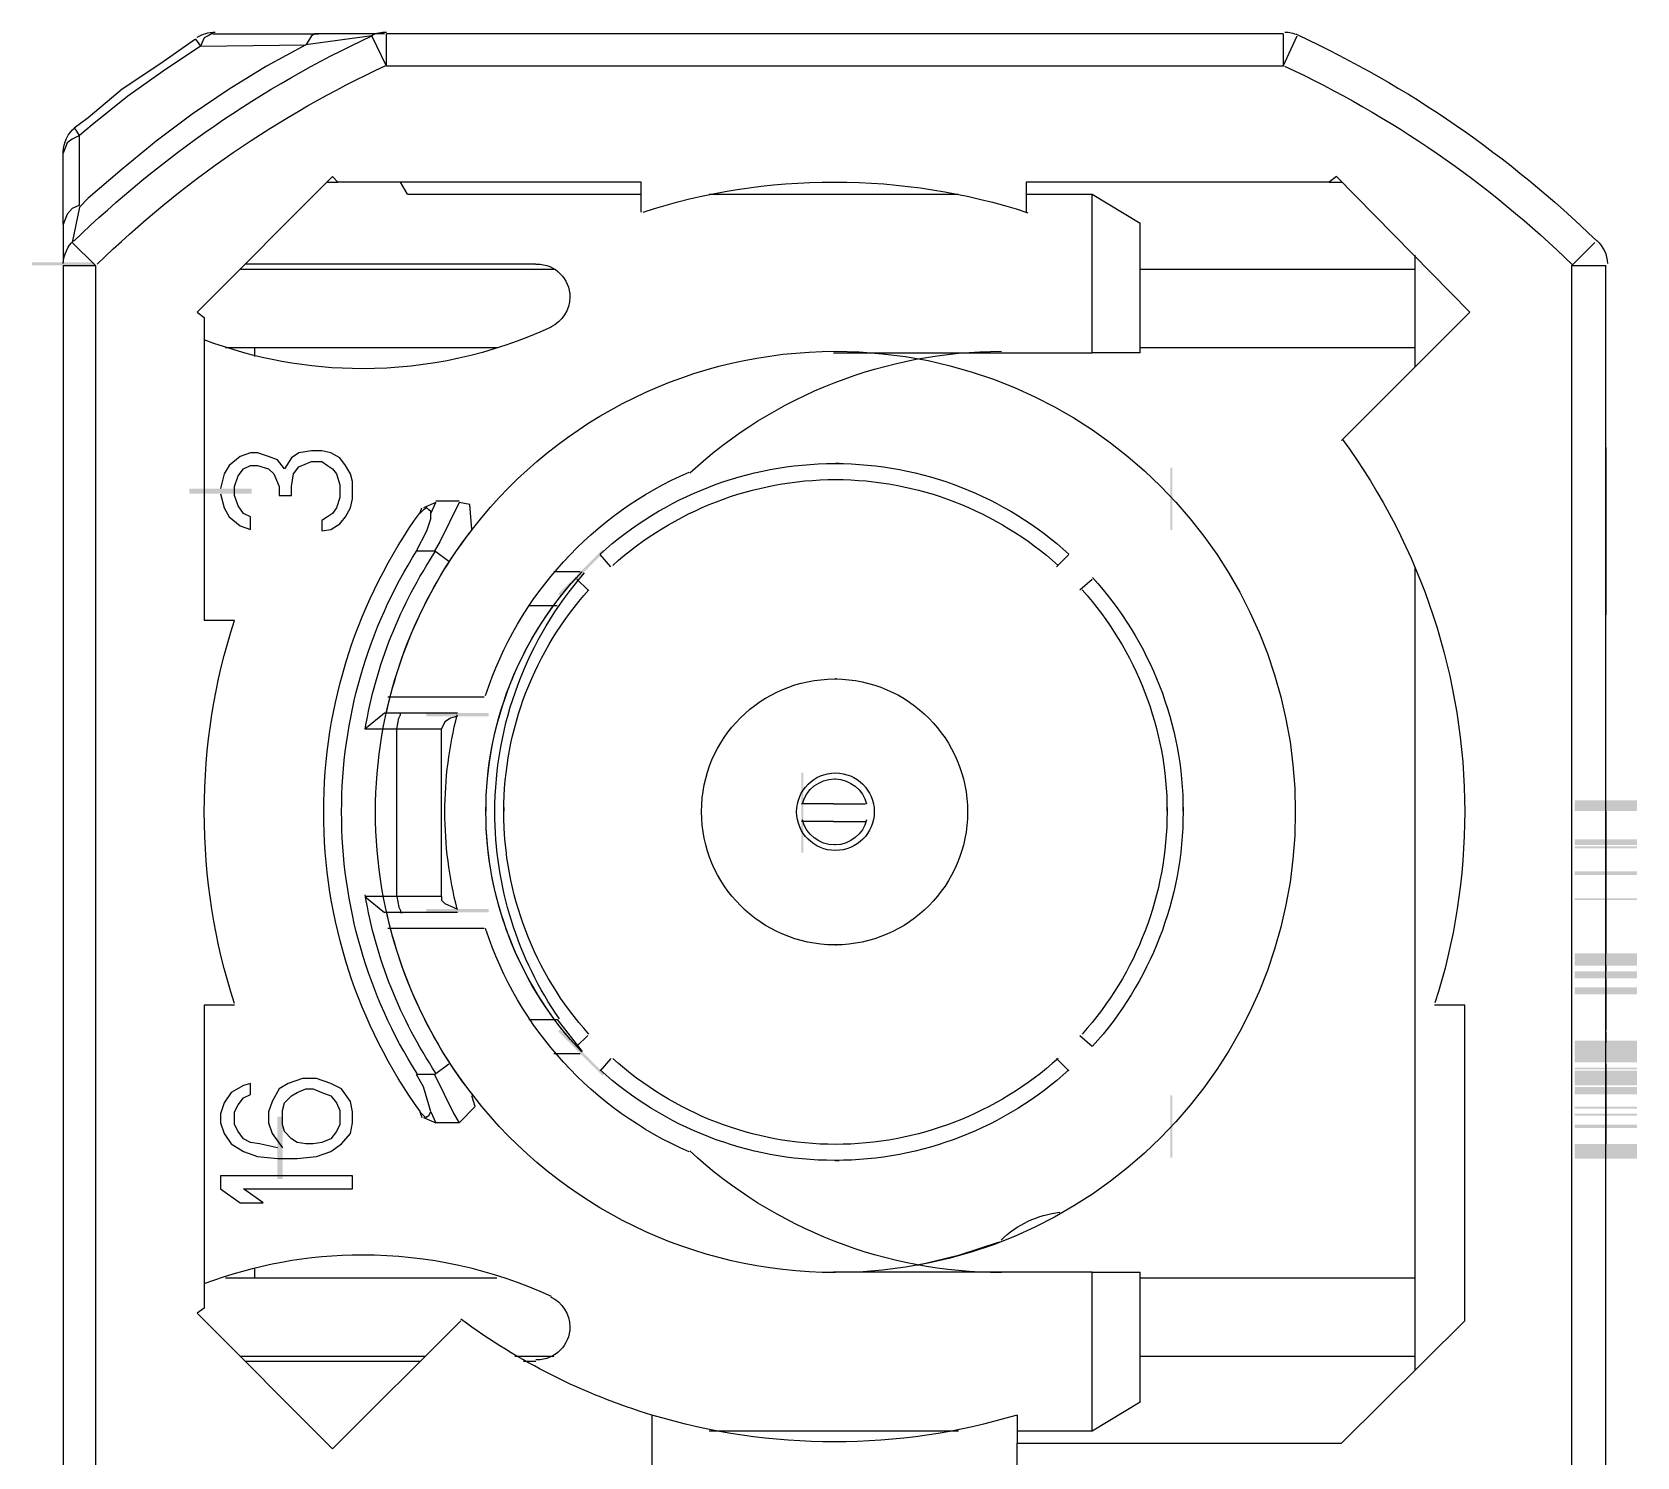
# Model space of a CAD drawing. Header units: inches. Extents: x 47316 to 59086, y 3141 to 11743.
# Drawn here: x 53566.75 to 53575.75, y 6147.05 to 6155.04 of the extents above; entities that cross this region are included whole.
import ezdxf

# ---------------------------------------------------------------- set-up
doc = ezdxf.new("R2010")
doc.units = ezdxf.units.IN
doc.header["$MEASUREMENT"] = 0
doc.layers.add('___SHELL', color=7, linetype='Continuous')

msp = doc.modelspace()

# ---------------------------------------------------------------- hatches: boundary and pattern name
at = {"layer": '___SHELL', "lineweight": -3}
h = msp.add_hatch(color=0, dxfattribs=at)
h.dxf.hatch_style = 2
h.paths.add_polyline_path([(53566.7473, 6153.7328), (53567.0973, 6153.7328), (53567.0973, 6153.7513), (53566.7473, 6153.7513)])
h = msp.add_hatch(color=0, dxfattribs=at)
h.dxf.hatch_style = 2
h.paths.add_polyline_path([(53573.1321, 6152.5981), (53573.1321, 6152.2481), (53573.1427, 6152.2481), (53573.1427, 6152.5981)])
h = msp.add_hatch(color=0, dxfattribs=at)
h.dxf.hatch_style = 2
h.paths.add_polyline_path([(53567.9784, 6152.4813), (53567.6284, 6152.4813), (53567.6284, 6152.4522), (53567.9784, 6152.4522)])
h = msp.add_hatch(color=0, dxfattribs=at)
h.dxf.hatch_style = 2
h.paths.add_polyline_path([(53569.9459, 6152.1367), (53569.6984, 6151.8892), (53569.7089, 6151.8786), (53569.9564, 6152.1261)])
h = msp.add_hatch(color=0, dxfattribs=at)
h.dxf.hatch_style = 2
h.paths.add_polyline_path([(53569.3092, 6151.2219), (53568.9592, 6151.2219), (53568.9592, 6151.2034), (53569.3092, 6151.2034)])
h = msp.add_hatch(color=0, dxfattribs=at)
h.dxf.hatch_style = 2
h.paths.add_polyline_path([(53571.0737, 6150.5362), (53571.0737, 6150.8862), (53571.0631, 6150.8862), (53571.0631, 6150.5362)])
h = msp.add_hatch(color=0, dxfattribs=at)
h.dxf.hatch_style = 2
h.paths.add_polyline_path([(53571.0737, 6150.4383), (53571.0737, 6150.7883), (53571.0631, 6150.7883), (53571.0631, 6150.4383)])
h = msp.add_hatch(color=0, dxfattribs=at)
h.dxf.hatch_style = 2
h.paths.add_polyline_path([(53575.7492, 6150.7324), (53575.3992, 6150.7324), (53575.3992, 6150.7218), (53575.7492, 6150.7218)])
h = msp.add_hatch(color=0, dxfattribs=at)
h.dxf.hatch_style = 2
h.paths.add_polyline_path([(53575.7492, 6150.7218), (53575.3992, 6150.7218), (53575.3992, 6150.7033), (53575.7492, 6150.7033)])
h = msp.add_hatch(color=0, dxfattribs=at)
h.dxf.hatch_style = 2
h.paths.add_polyline_path([(53575.7492, 6150.7033), (53575.3992, 6150.7033), (53575.3992, 6150.6822), (53575.7492, 6150.6822)])
h = msp.add_hatch(color=0, dxfattribs=at)
h.dxf.hatch_style = 2
h.paths.add_polyline_path([(53575.7492, 6150.6822), (53575.3992, 6150.6822), (53575.3992, 6150.6716), (53575.7492, 6150.6716)])
h = msp.add_hatch(color=0, dxfattribs=at)
h.dxf.hatch_style = 2
h.paths.add_polyline_path([(53575.7492, 6150.5128), (53575.3992, 6150.5128), (53575.3992, 6150.5023), (53575.7492, 6150.5023)])
h = msp.add_hatch(color=0, dxfattribs=at)
h.dxf.hatch_style = 2
h.paths.add_polyline_path([(53575.7492, 6150.5023), (53575.3992, 6150.5023), (53575.3992, 6150.4917), (53575.7492, 6150.4917)])
h = msp.add_hatch(color=0, dxfattribs=at)
h.dxf.hatch_style = 2
h.paths.add_polyline_path([(53575.7492, 6150.4917), (53575.3992, 6150.4917), (53575.3992, 6150.4811), (53575.7492, 6150.4811)])
h = msp.add_hatch(color=0, dxfattribs=at)
h.dxf.hatch_style = 2
h.paths.add_polyline_path([(53575.7492, 6150.4731), (53575.3992, 6150.4731), (53575.3992, 6150.4625), (53575.7492, 6150.4625)])
h = msp.add_hatch(color=0, dxfattribs=at)
h.dxf.hatch_style = 2
h.paths.add_polyline_path([(53575.7492, 6150.3329), (53575.3992, 6150.3329), (53575.3992, 6150.3118), (53575.7492, 6150.3118)])
h = msp.add_hatch(color=0, dxfattribs=at)
h.dxf.hatch_style = 2
h.paths.add_polyline_path([(53569.3092, 6150.1213), (53568.9592, 6150.1213), (53568.9592, 6150.1027), (53569.3092, 6150.1027)])
h = msp.add_hatch(color=0, dxfattribs=at)
h.dxf.hatch_style = 2
h.paths.add_polyline_path([(53575.7492, 6150.182), (53575.3992, 6150.182), (53575.3992, 6150.1715), (53575.7492, 6150.1715)])
h = msp.add_hatch(color=0, dxfattribs=at)
h.dxf.hatch_style = 2
h.paths.add_polyline_path([(53575.7492, 6149.8725), (53575.3992, 6149.8725), (53575.3992, 6149.8619), (53575.7492, 6149.8619)])
h = msp.add_hatch(color=0, dxfattribs=at)
h.dxf.hatch_style = 2
h.paths.add_polyline_path([(53575.7492, 6149.8619), (53575.3992, 6149.8619), (53575.3992, 6149.8513), (53575.7492, 6149.8513)])
h = msp.add_hatch(color=0, dxfattribs=at)
h.dxf.hatch_style = 2
h.paths.add_polyline_path([(53575.7492, 6149.8513), (53575.3992, 6149.8513), (53575.3992, 6149.8328), (53575.7492, 6149.8328)])
h = msp.add_hatch(color=0, dxfattribs=at)
h.dxf.hatch_style = 2
h.paths.add_polyline_path([(53575.7492, 6149.8328), (53575.3992, 6149.8328), (53575.3992, 6149.8038), (53575.7492, 6149.8038)])
h = msp.add_hatch(color=0, dxfattribs=at)
h.dxf.hatch_style = 2
h.paths.add_polyline_path([(53575.7492, 6149.772), (53575.3992, 6149.772), (53575.3992, 6149.7535), (53575.7492, 6149.7535)])
h = msp.add_hatch(color=0, dxfattribs=at)
h.dxf.hatch_style = 2
h.paths.add_polyline_path([(53575.7492, 6149.7535), (53575.3992, 6149.7535), (53575.3992, 6149.7429), (53575.7492, 6149.7429)])
h = msp.add_hatch(color=0, dxfattribs=at)
h.dxf.hatch_style = 2
h.paths.add_polyline_path([(53575.7492, 6149.7429), (53575.3992, 6149.7429), (53575.3992, 6149.7323), (53575.7492, 6149.7323)])
h = msp.add_hatch(color=0, dxfattribs=at)
h.dxf.hatch_style = 2
h.paths.add_polyline_path([(53575.7492, 6149.682), (53575.3992, 6149.682), (53575.3992, 6149.6529), (53575.7492, 6149.6529)])
h = msp.add_hatch(color=0, dxfattribs=at)
h.dxf.hatch_style = 2
h.paths.add_polyline_path([(53575.7492, 6149.6529), (53575.3992, 6149.6529), (53575.3992, 6149.6423), (53575.7492, 6149.6423)])
h = msp.add_hatch(color=0, dxfattribs=at)
h.dxf.hatch_style = 2
h.paths.add_polyline_path([(53569.9564, 6149.1984), (53569.7089, 6149.4459), (53569.6984, 6149.4353), (53569.9459, 6149.1878)])
h = msp.add_hatch(color=0, dxfattribs=at)
h.dxf.hatch_style = 2
h.paths.add_polyline_path([(53575.7492, 6149.383), (53575.3992, 6149.383), (53575.3992, 6149.3725), (53575.7492, 6149.3725)])
h = msp.add_hatch(color=0, dxfattribs=at)
h.dxf.hatch_style = 2
h.paths.add_polyline_path([(53575.7492, 6149.3725), (53575.3992, 6149.3725), (53575.3992, 6149.3619), (53575.7492, 6149.3619)])
h = msp.add_hatch(color=0, dxfattribs=at)
h.dxf.hatch_style = 2
h.paths.add_polyline_path([(53575.7492, 6149.3619), (53575.3992, 6149.3619), (53575.3992, 6149.3433), (53575.7492, 6149.3433)])
h = msp.add_hatch(color=0, dxfattribs=at)
h.dxf.hatch_style = 2
h.paths.add_polyline_path([(53575.7492, 6149.3433), (53575.3992, 6149.3433), (53575.3992, 6149.3222), (53575.7492, 6149.3222)])
h = msp.add_hatch(color=0, dxfattribs=at)
h.dxf.hatch_style = 2
h.paths.add_polyline_path([(53575.7492, 6149.3222), (53575.3992, 6149.3222), (53575.3992, 6149.3036), (53575.7492, 6149.3036)])
h = msp.add_hatch(color=0, dxfattribs=at)
h.dxf.hatch_style = 2
h.paths.add_polyline_path([(53575.7492, 6149.3036), (53575.3992, 6149.3036), (53575.3992, 6149.2825), (53575.7492, 6149.2825)])
h = msp.add_hatch(color=0, dxfattribs=at)
h.dxf.hatch_style = 2
h.paths.add_polyline_path([(53575.7492, 6149.2825), (53575.3992, 6149.2825), (53575.3992, 6149.2613), (53575.7492, 6149.2613)])
h = msp.add_hatch(color=0, dxfattribs=at)
h.dxf.hatch_style = 2
h.paths.add_polyline_path([(53575.7492, 6149.2323), (53575.3992, 6149.2323), (53575.3992, 6149.2217), (53575.7492, 6149.2217)])
h = msp.add_hatch(color=0, dxfattribs=at)
h.dxf.hatch_style = 2
h.paths.add_polyline_path([(53575.7492, 6149.2137), (53575.3992, 6149.2137), (53575.3992, 6149.1925), (53575.7492, 6149.1925)])
h = msp.add_hatch(color=0, dxfattribs=at)
h.dxf.hatch_style = 2
h.paths.add_polyline_path([(53575.7492, 6149.1925), (53575.3992, 6149.1925), (53575.3992, 6149.1714), (53575.7492, 6149.1714)])
h = msp.add_hatch(color=0, dxfattribs=at)
h.dxf.hatch_style = 2
h.paths.add_polyline_path([(53575.7492, 6149.1714), (53575.3992, 6149.1714), (53575.3992, 6149.1528), (53575.7492, 6149.1528)])
h = msp.add_hatch(color=0, dxfattribs=at)
h.dxf.hatch_style = 2
h.paths.add_polyline_path([(53575.7492, 6149.1528), (53575.3992, 6149.1528), (53575.3992, 6149.1317), (53575.7492, 6149.1317)])
h = msp.add_hatch(color=0, dxfattribs=at)
h.dxf.hatch_style = 2
h.paths.add_polyline_path([(53573.1321, 6149.0765), (53573.1321, 6148.7265), (53573.1427, 6148.7265), (53573.1427, 6149.0765)])
h = msp.add_hatch(color=0, dxfattribs=at)
h.dxf.hatch_style = 2
h.paths.add_polyline_path([(53575.7492, 6149.1237), (53575.3992, 6149.1237), (53575.3992, 6149.1131), (53575.7492, 6149.1131)])
h = msp.add_hatch(color=0, dxfattribs=at)
h.dxf.hatch_style = 2
h.paths.add_polyline_path([(53575.7492, 6149.1131), (53575.3992, 6149.1131), (53575.3992, 6149.092), (53575.7492, 6149.092)])
h = msp.add_hatch(color=0, dxfattribs=at)
h.dxf.hatch_style = 2
h.paths.add_polyline_path([(53575.7492, 6149.092), (53575.3992, 6149.092), (53575.3992, 6149.0814), (53575.7492, 6149.0814)])
h = msp.add_hatch(color=0, dxfattribs=at)
h.dxf.hatch_style = 2
h.paths.add_polyline_path([(53568.1527, 6148.6074), (53568.1527, 6148.9574), (53568.1235, 6148.9574), (53568.1235, 6148.6074)])
h = msp.add_hatch(color=0, dxfattribs=at)
h.dxf.hatch_style = 2
h.paths.add_polyline_path([(53575.7492, 6149.0126), (53575.3992, 6149.0126), (53575.3992, 6149.002), (53575.7492, 6149.002)])
h = msp.add_hatch(color=0, dxfattribs=at)
h.dxf.hatch_style = 2
h.paths.add_polyline_path([(53575.7492, 6148.9729), (53575.3992, 6148.9729), (53575.3992, 6148.9623), (53575.7492, 6148.9623)])
h = msp.add_hatch(color=0, dxfattribs=at)
h.dxf.hatch_style = 2
h.paths.add_polyline_path([(53575.7492, 6148.912), (53575.3992, 6148.912), (53575.3992, 6148.8936), (53575.7492, 6148.8936)])
h = msp.add_hatch(color=0, dxfattribs=at)
h.dxf.hatch_style = 2
h.paths.add_polyline_path([(53575.7492, 6148.8036), (53575.3992, 6148.8036), (53575.3992, 6148.793), (53575.7492, 6148.793)])
h = msp.add_hatch(color=0, dxfattribs=at)
h.dxf.hatch_style = 2
h.paths.add_polyline_path([(53575.7492, 6148.793), (53575.3992, 6148.793), (53575.3992, 6148.7824), (53575.7492, 6148.7824)])
h = msp.add_hatch(color=0, dxfattribs=at)
h.dxf.hatch_style = 2
h.paths.add_polyline_path([(53575.7492, 6148.7824), (53575.3992, 6148.7824), (53575.3992, 6148.7718), (53575.7492, 6148.7718)])
h = msp.add_hatch(color=0, dxfattribs=at)
h.dxf.hatch_style = 2
h.paths.add_polyline_path([(53575.7492, 6148.7718), (53575.3992, 6148.7718), (53575.3992, 6148.7533), (53575.7492, 6148.7533)])
h = msp.add_hatch(color=0, dxfattribs=at)
h.dxf.hatch_style = 2
h.paths.add_polyline_path([(53575.7492, 6148.7533), (53575.3992, 6148.7533), (53575.3992, 6148.7427), (53575.7492, 6148.7427)])
h = msp.add_hatch(color=0, dxfattribs=at)
h.dxf.hatch_style = 2
h.paths.add_polyline_path([(53575.7492, 6148.7427), (53575.3992, 6148.7427), (53575.3992, 6148.7321), (53575.7492, 6148.7321)])
h = msp.add_hatch(color=0, dxfattribs=at)
h.dxf.hatch_style = 2
h.paths.add_polyline_path([(53575.7492, 6148.7321), (53575.3992, 6148.7321), (53575.3992, 6148.7215), (53575.7492, 6148.7215)])

# ---------------------------------------------------------------- linework, layer by layer
at = {"layer": '___SHELL', "color": 0, "lineweight": -3}
for p, q in [((53567.6631, 6155.0028), (53567.4647, 6154.8626)), ((53567.6631, 6155.0028), (53567.6922, 6154.9631)), ((53567.7134, 6155.0108), (53567.6922, 6154.9631)), ((53567.7346, 6155.0213), (53567.7134, 6155.0108)), ((53567.7531, 6155.0319), (53567.7346, 6155.0213)), ((53567.7637, 6155.0319), (53567.7531, 6155.0319)), ((53567.7637, 6155.0319), (53568.3537, 6155.0319)), ((53568.6527, 6155.0213), (53568.2823, 6154.971)), ((53568.3034, 6155.0028), (53568.2823, 6154.971)), ((53568.314, 6155.0213), (53568.3034, 6155.0028)), ((53568.3326, 6155.0319), (53568.314, 6155.0213)), ((53568.3432, 6155.0319), (53568.3326, 6155.0319)), ((53568.3537, 6155.0319), (53568.3432, 6155.0319)), ((53568.7242, 6155.0319), (53568.3537, 6155.0319)), ((53568.7347, 6154.852), (53568.6527, 6155.0213)), ((53568.7347, 6154.852), (53568.7347, 6155.0319)), ((53573.7644, 6155.0319), (53568.7347, 6155.0319)), ((53573.7644, 6155.0319), (53573.7644, 6154.852)), ((53573.7644, 6154.852), (53573.8438, 6155.0213)), ((53567.6922, 6154.9631), (53567.4832, 6154.8229)), ((53567.6922, 6154.9631), (53568.2823, 6154.971)), ((53568.2823, 6154.971), (53568.0627, 6154.852)), ((53567.4647, 6154.8626), (53567.2531, 6154.7223)), ((53567.4832, 6154.8229), (53567.2848, 6154.6827)), ((53568.0627, 6154.852), (53567.8536, 6154.7223)), ((53573.7644, 6154.852), (53568.7347, 6154.852)), ((53567.2531, 6154.7223), (53567.0626, 6154.5609)), ((53567.8536, 6154.7223), (53567.6447, 6154.5821)), ((53567.2848, 6154.6827), (53567.0837, 6154.5212)), ((53567.0626, 6154.5609), (53566.9832, 6154.5028)), ((53567.6447, 6154.5821), (53567.4436, 6154.4313)), ((53566.9726, 6154.4419), (53566.9434, 6154.4207)), ((53567.0123, 6154.463), (53566.9726, 6154.4419)), ((53566.9937, 6154.4922), (53566.9832, 6154.5028)), ((53567.0123, 6154.463), (53566.9937, 6154.4922)), ((53567.0837, 6154.5212), (53567.0123, 6154.463)), ((53567.0123, 6154.0715), (53567.0123, 6154.463)), ((53566.9434, 6154.4207), (53566.9223, 6154.3625)), ((53566.9223, 6153.963), (53566.9223, 6154.3625)), ((53567.4436, 6154.4313), (53567.2531, 6154.2725)), ((53567.2531, 6154.2725), (53567.0626, 6154.1112)), ((53568.4331, 6154.2328), (53567.6737, 6153.4708)), ((53568.4039, 6154.2011), (53568.4622, 6154.2011)), ((53568.4622, 6154.2011), (53568.4331, 6154.2328)), ((53570.1635, 6154.2011), (53568.4622, 6154.2011)), ((53568.8538, 6154.1323), (53568.8141, 6154.2011)), ((53570.1635, 6154.0318), (53570.1635, 6154.2011)), ((53572.3225, 6154.2011), (53572.3225, 6154.0318)), ((53574.0237, 6154.2011), (53572.3225, 6154.2011)), ((53574.0634, 6154.2328), (53574.0237, 6154.2011)), ((53574.0237, 6154.2011), (53574.0925, 6154.2011)), ((53574.8122, 6153.4708), (53574.0634, 6154.2328)), ((53567.0626, 6154.1112), (53567.0123, 6154.0609)), ((53568.8538, 6154.1323), (53570.1635, 6154.1323)), ((53570.5445, 6154.1323), (53571.9441, 6154.1323)), ((53572.3225, 6154.1323), (53572.6929, 6154.1323)), ((53572.6929, 6153.2433), (53572.6929, 6154.1323)), ((53572.6929, 6154.1323), (53572.9627, 6153.9709)), ((53566.9434, 6154.0212), (53566.9223, 6153.963)), ((53566.9726, 6154.0529), (53566.9434, 6154.0212)), ((53567.0123, 6154.0715), (53566.9726, 6154.0529)), ((53567.0123, 6154.0609), (53566.9726, 6153.8624)), ((53566.9223, 6153.963), (53566.9223, 6153.7513)), ((53572.9627, 6153.2433), (53572.9627, 6153.9709)), ((53567.1022, 6153.7328), (53566.9726, 6153.8624)), ((53575.5133, 6153.8624), (53575.3837, 6153.7328)), ((53566.9223, 6153.7328), (53567.1022, 6153.7328)), ((53566.9223, 6153.7328), (53566.9223, 6146.5018)), ((53567.1022, 6153.7328), (53567.1022, 6146.5018)), ((53569.5734, 6153.7408), (53567.9436, 6153.7408)), ((53574.5027, 6153.791), (53574.5027, 6153.1613)), ((53575.3837, 6146.5018), (53575.3837, 6153.7328)), ((53575.3837, 6153.7328), (53575.5742, 6153.7328)), ((53575.5742, 6146.5018), (53575.5742, 6153.7328)), ((53567.9145, 6153.7116), (53569.6739, 6153.7116)), ((53572.9627, 6153.7116), (53574.5027, 6153.7116)), ((53567.6737, 6153.4708), (53567.7134, 6153.4417)), ((53574.0925, 6152.7512), (53574.8122, 6153.4708)), ((53567.7134, 6153.4417), (53567.7134, 6151.7431)), ((53567.8324, 6153.2724), (53569.3538, 6153.2724)), ((53567.9939, 6153.2724), (53567.9939, 6153.2222)), ((53572.9627, 6153.2724), (53574.5027, 6153.2724)), ((53571.243, 6153.2433), (53572.6929, 6153.2433)), ((53572.9627, 6153.2433), (53572.6929, 6153.2433)), ((53567.9145, 6152.6613), (53567.8536, 6152.611)), ((53567.9727, 6152.6824), (53567.9145, 6152.6613)), ((53568.0124, 6152.6824), (53567.9727, 6152.6824)), ((53568.0732, 6152.6613), (53568.0124, 6152.6824)), ((53568.1235, 6152.6427), (53568.0732, 6152.6613)), ((53568.1632, 6152.5924), (53568.1235, 6152.6427)), ((53568.2029, 6152.6533), (53568.1632, 6152.5924)), ((53568.2426, 6152.6824), (53568.2029, 6152.6533)), ((53568.314, 6152.693), (53568.2426, 6152.6824)), ((53568.3722, 6152.693), (53568.314, 6152.693)), ((53568.4225, 6152.6824), (53568.3722, 6152.693)), ((53568.4728, 6152.6533), (53568.4225, 6152.6824)), ((53568.5045, 6152.611), (53568.4728, 6152.6533)), ((53575.5742, 6152.7115), (53575.5742, 6152.5713)), ((53567.8246, 6152.5633), (53567.8034, 6152.4813)), ((53567.8536, 6152.611), (53567.8246, 6152.5633)), ((53567.8827, 6152.4919), (53567.9039, 6152.5527)), ((53567.9039, 6152.5527), (53567.933, 6152.5924)), ((53567.933, 6152.5924), (53567.9727, 6152.611)), ((53567.9727, 6152.611), (53568.0124, 6152.611)), ((53568.0124, 6152.611), (53568.0732, 6152.5924)), ((53568.0732, 6152.5924), (53568.1024, 6152.5633)), ((53568.1024, 6152.5633), (53568.1341, 6152.4919)), ((53568.2029, 6152.4919), (53568.2134, 6152.5633)), ((53568.2134, 6152.5633), (53568.2426, 6152.603)), ((53568.2426, 6152.603), (53568.314, 6152.6321)), ((53568.314, 6152.6321), (53568.3722, 6152.6321)), ((53568.3722, 6152.6321), (53568.4039, 6152.611)), ((53568.4039, 6152.611), (53568.4331, 6152.5924)), ((53568.4331, 6152.5924), (53568.4542, 6152.5633)), ((53568.4542, 6152.5633), (53568.4728, 6152.5025)), ((53568.5337, 6152.5633), (53568.5045, 6152.611)), ((53568.5442, 6152.521), (53568.5337, 6152.5633)), ((53575.5742, 6152.5713), (53575.5742, 6152.2617)), ((53567.8827, 6152.4416), (53567.8827, 6152.4919)), ((53568.1341, 6152.4919), (53568.1341, 6152.4416)), ((53568.2029, 6152.4416), (53568.2029, 6152.4919)), ((53568.4728, 6152.5025), (53568.4728, 6152.431)), ((53568.5442, 6152.4231), (53568.5442, 6152.521)), ((53567.8034, 6152.4522), (53567.8246, 6152.3728)), ((53567.8246, 6152.3728), (53567.8536, 6152.3226)), ((53567.9039, 6152.3834), (53567.8827, 6152.4416)), ((53567.933, 6152.341), (53567.9039, 6152.3834)), ((53568.1341, 6152.4416), (53568.2029, 6152.4416)), ((53568.4542, 6152.3728), (53568.4331, 6152.341)), ((53568.4728, 6152.431), (53568.4542, 6152.3728)), ((53568.5045, 6152.3226), (53568.5337, 6152.3728)), ((53568.5337, 6152.3728), (53568.5442, 6152.4231)), ((53568.9225, 6152.341), (53568.9331, 6152.3728)), ((53569.0125, 6152.4019), (53568.9437, 6152.3728)), ((53568.9622, 6152.3728), (53568.9437, 6152.3622)), ((53568.9728, 6152.3622), (53568.9622, 6152.3728)), ((53568.9834, 6152.341), (53569.0125, 6152.4019)), ((53569.0125, 6152.4125), (53569.1422, 6152.4125)), ((53569.1422, 6152.4019), (53569.0337, 6152.1823)), ((53569.203, 6152.3913), (53569.1422, 6152.4019)), ((53569.2136, 6152.2511), (53569.203, 6152.3913)), ((53567.8536, 6152.3226), (53567.9145, 6152.2723)), ((53567.9727, 6152.3226), (53567.933, 6152.341)), ((53567.9727, 6152.2511), (53567.9727, 6152.3226)), ((53568.4039, 6152.3226), (53568.3722, 6152.3014)), ((53568.3722, 6152.3014), (53568.3722, 6152.2432)), ((53568.4331, 6152.341), (53568.4039, 6152.3226)), ((53568.4225, 6152.2511), (53568.4728, 6152.2829)), ((53568.4728, 6152.2829), (53568.5045, 6152.3226)), ((53568.9437, 6152.3622), (53568.9225, 6152.341)), ((53568.9622, 6152.2432), (53568.9834, 6152.312)), ((53568.9834, 6152.3516), (53568.9728, 6152.3622)), ((53568.9834, 6152.341), (53568.9834, 6152.3516)), ((53568.9834, 6152.312), (53568.9834, 6152.341)), ((53567.9145, 6152.2723), (53567.9727, 6152.2511)), ((53568.3722, 6152.2432), (53568.4225, 6152.2511)), ((53568.9041, 6152.1321), (53568.9622, 6152.2432)), ((53575.5742, 6152.2617), (53575.5742, 6152.1427)), ((53568.9041, 6152.1321), (53569.0046, 6152.1321)), ((53569.0337, 6152.1823), (53569.0046, 6152.1321)), ((53569.084, 6152.0712), (53569.0046, 6152.1321)), ((53569.9942, 6152.0421), (53569.9333, 6152.1109)), ((53572.4944, 6152.0421), (53572.5632, 6152.1109)), ((53575.5742, 6152.1427), (53575.5742, 6152.013)), ((53569.8221, 6152.013), (53569.6739, 6152.013)), ((53574.5027, 6152.0421), (53574.5027, 6147.5336)), ((53575.5742, 6152.013), (53575.5742, 6151.841)), ((53569.8644, 6151.9125), (53569.8037, 6151.9733)), ((53572.6241, 6151.9125), (53572.6929, 6151.9733)), ((53575.5742, 6151.841), (53575.5742, 6151.7723)), ((53567.7134, 6151.7431), (53567.8827, 6151.7431)), ((53569.6925, 6151.8225), (53569.5337, 6151.8225)), ((53568.7426, 6151.3118), (53569.2824, 6151.3118)), ((53568.613, 6151.1319), (53568.7242, 6151.2219)), ((53568.7242, 6151.2219), (53568.8247, 6151.2219)), ((53568.8035, 6151.1928), (53568.8141, 6151.2113)), ((53568.8141, 6151.2113), (53568.8141, 6151.2219)), ((53568.8141, 6151.2219), (53568.8247, 6151.2219)), ((53568.8247, 6151.2219), (53569.1342, 6151.2219)), ((53569.1342, 6151.2034), (53569.0946, 6151.1928)), ((53568.613, 6151.1319), (53568.7929, 6151.1319)), ((53568.7929, 6151.1319), (53568.8035, 6151.1928)), ((53568.7929, 6150.1926), (53568.7929, 6151.1319)), ((53568.7929, 6151.1319), (53569.0443, 6151.1319)), ((53569.0628, 6151.1716), (53569.0443, 6151.1319)), ((53569.0443, 6150.1926), (53569.0443, 6151.1319)), ((53569.0946, 6151.1928), (53569.0628, 6151.1716)), ((53571.243, 6150.7112), (53571.0631, 6150.7112)), ((53571.243, 6150.7112), (53571.4229, 6150.7112)), ((53575.5742, 6150.6716), (53575.5742, 6149.8725)), ((53575.5742, 6150.6716), (53575.5742, 6150.6028)), ((53571.243, 6150.6133), (53571.0631, 6150.6133)), ((53571.243, 6150.6133), (53571.4229, 6150.6133)), ((53575.5742, 6150.6028), (53575.5742, 6150.5128)), ((53575.5742, 6150.3118), (53575.5742, 6150.182)), ((53568.613, 6150.1926), (53568.7242, 6150.1027)), ((53568.7929, 6150.1926), (53568.613, 6150.1926)), ((53568.7929, 6150.1926), (53568.8035, 6150.1318)), ((53569.0443, 6150.1926), (53568.7929, 6150.1926)), ((53568.8035, 6150.1318), (53568.8141, 6150.1133)), ((53569.0443, 6150.1926), (53569.0443, 6150.182)), ((53569.0443, 6150.182), (53569.0443, 6150.1715)), ((53569.0443, 6150.1715), (53569.0628, 6150.153)), ((53569.0628, 6150.153), (53569.1342, 6150.1213)), ((53575.5742, 6150.1715), (53575.5742, 6150.1318)), ((53575.5742, 6150.1318), (53575.5742, 6150.0313)), ((53568.8247, 6150.1027), (53568.7242, 6150.1027)), ((53568.8141, 6150.1133), (53568.8141, 6150.1027)), ((53568.8141, 6150.1027), (53568.8247, 6150.1027)), ((53569.1342, 6150.1027), (53568.8247, 6150.1027)), ((53575.5742, 6150.0313), (53575.5742, 6149.9731)), ((53569.2824, 6150.0127), (53568.7426, 6150.0127)), ((53575.5742, 6149.9731), (53575.5742, 6149.9228)), ((53575.5742, 6149.9228), (53575.5742, 6149.8725)), ((53575.5742, 6149.8038), (53575.5742, 6149.772)), ((53575.5742, 6149.7323), (53575.5742, 6149.4412)), ((53575.5742, 6149.7323), (53575.5742, 6149.682)), ((53567.7134, 6149.5815), (53567.7134, 6147.8828)), ((53567.8827, 6149.5815), (53567.7134, 6149.5815)), ((53574.7831, 6149.5815), (53574.6137, 6149.5815)), ((53574.7831, 6147.8114), (53574.7831, 6149.5815)), ((53575.5742, 6149.6423), (53575.5742, 6149.4412)), ((53569.5337, 6149.5021), (53569.6925, 6149.5021)), ((53569.6925, 6149.5021), (53569.8327, 6149.3222)), ((53569.8644, 6149.4122), (53569.8037, 6149.3513)), ((53572.6241, 6149.4122), (53572.6929, 6149.3513)), ((53575.5742, 6149.4333), (53575.5742, 6149.3725)), ((53569.6739, 6149.3116), (53569.8221, 6149.3116)), ((53569.0046, 6149.1925), (53569.084, 6149.2534)), ((53569.9942, 6149.2825), (53569.9333, 6149.2137)), ((53572.4944, 6149.2825), (53572.5632, 6149.2137)), ((53575.5742, 6149.2534), (53575.5742, 6148.8433)), ((53567.933, 6149.1317), (53567.8642, 6149.092)), ((53567.9727, 6149.1423), (53567.933, 6149.1317)), ((53567.9727, 6149.0814), (53567.9727, 6149.1423)), ((53568.1844, 6149.1423), (53568.1341, 6149.1131)), ((53568.2637, 6149.1714), (53568.1844, 6149.1423)), ((53568.3432, 6149.1714), (53568.2637, 6149.1714)), ((53568.4225, 6149.1423), (53568.3432, 6149.1714)), ((53568.4834, 6149.1131), (53568.4225, 6149.1423)), ((53568.9437, 6149.1237), (53568.9041, 6149.1925)), ((53569.0046, 6149.1925), (53568.9041, 6149.1925)), ((53569.0046, 6149.1925), (53569.113, 6148.9729)), ((53567.8642, 6149.092), (53567.8246, 6149.0338)), ((53567.9039, 6149.0232), (53567.933, 6149.0629)), ((53567.933, 6149.0629), (53567.9727, 6149.0814)), ((53568.0944, 6149.0418), (53568.0732, 6148.9835)), ((53568.1341, 6149.1131), (53568.0944, 6149.0418)), ((53568.1632, 6149.0338), (53568.2029, 6149.0735)), ((53568.2029, 6149.0735), (53568.2346, 6149.092)), ((53568.2346, 6149.092), (53568.2823, 6149.1131)), ((53568.2823, 6149.1131), (53568.3246, 6149.1131)), ((53568.3246, 6149.1131), (53568.3722, 6149.092)), ((53568.3722, 6149.092), (53568.4225, 6149.0735)), ((53568.4225, 6149.0735), (53568.4542, 6149.0338)), ((53568.5337, 6149.0418), (53568.4834, 6149.1131)), ((53568.5442, 6148.9835), (53568.5337, 6149.0418)), ((53568.9728, 6149.0232), (53568.9437, 6149.1237)), ((53569.2322, 6149.0126), (53569.2136, 6149.0735)), ((53567.8246, 6149.0338), (53567.8034, 6148.9729)), ((53567.8034, 6148.9729), (53567.8034, 6148.9226)), ((53567.8827, 6148.9835), (53567.9039, 6149.0232)), ((53567.8827, 6148.912), (53567.8827, 6148.9835)), ((53568.0732, 6148.9835), (53568.0732, 6148.9226)), ((53568.1527, 6148.9915), (53568.1632, 6149.0338)), ((53568.1527, 6148.912), (53568.1527, 6148.9915)), ((53568.4542, 6149.0338), (53568.4728, 6148.9915)), ((53568.4728, 6148.9915), (53568.4728, 6148.912)), ((53568.5442, 6148.9226), (53568.5442, 6148.9835)), ((53568.9225, 6148.9835), (53568.9331, 6148.9518)), ((53568.9225, 6148.9835), (53568.9437, 6148.9623)), ((53568.9437, 6148.9623), (53568.9543, 6148.9518)), ((53568.9437, 6148.9518), (53569.0125, 6148.9226)), ((53568.9543, 6148.9518), (53568.9728, 6148.9623)), ((53568.9834, 6148.9835), (53568.9728, 6149.0232)), ((53568.9728, 6148.9623), (53568.9834, 6148.9835)), ((53568.9834, 6148.9835), (53569.0125, 6148.9226)), ((53569.113, 6148.9729), (53569.1422, 6148.9226)), ((53569.1422, 6148.9226), (53569.2322, 6149.0126)), ((53575.5742, 6149.002), (53575.5742, 6148.912)), ((53575.5742, 6148.9623), (53575.5742, 6148.912)), ((53567.8034, 6148.9226), (53567.8246, 6148.8618)), ((53567.8246, 6148.8618), (53567.8642, 6148.8036)), ((53567.9039, 6148.8724), (53567.8827, 6148.912)), ((53567.933, 6148.8327), (53567.9039, 6148.8724)), ((53568.0732, 6148.9226), (53568.0944, 6148.8618)), ((53568.0944, 6148.8618), (53568.1527, 6148.7824)), ((53568.1632, 6148.8724), (53568.1527, 6148.912)), ((53568.2029, 6148.8327), (53568.1632, 6148.8724)), ((53568.4542, 6148.8724), (53568.4225, 6148.8327)), ((53568.4728, 6148.912), (53568.4542, 6148.8724)), ((53568.4834, 6148.8036), (53568.5337, 6148.8618)), ((53568.5337, 6148.8618), (53568.5442, 6148.9226)), ((53569.1422, 6148.9226), (53569.0125, 6148.9226)), ((53575.5742, 6148.8936), (53575.5742, 6148.8036)), ((53567.8642, 6148.8036), (53567.933, 6148.7613)), ((53567.9727, 6148.8115), (53567.933, 6148.8327)), ((53568.0229, 6148.8036), (53567.9727, 6148.8115)), ((53568.1235, 6148.7824), (53568.0229, 6148.8036)), ((53568.2346, 6148.8115), (53568.2029, 6148.8327)), ((53568.2823, 6148.8036), (53568.2346, 6148.8115)), ((53568.3246, 6148.8036), (53568.2823, 6148.8036)), ((53568.3722, 6148.8115), (53568.3246, 6148.8036)), ((53568.4225, 6148.8327), (53568.3722, 6148.8115)), ((53568.4225, 6148.7613), (53568.4834, 6148.8036)), ((53575.5742, 6148.793), (53575.5742, 6148.8433)), ((53567.933, 6148.7613), (53568.0124, 6148.7321)), ((53568.0124, 6148.7321), (53568.1235, 6148.7215)), ((53568.1235, 6148.7215), (53568.2346, 6148.7215)), ((53568.2346, 6148.7215), (53568.3432, 6148.7321)), ((53568.3432, 6148.7321), (53568.4225, 6148.7613)), ((53567.8034, 6148.6237), (53567.8034, 6148.5522)), ((53568.5442, 6148.6237), (53567.8034, 6148.6237)), ((53568.5442, 6148.5522), (53568.5442, 6148.6237)), ((53567.8034, 6148.5522), (53567.9145, 6148.4729)), ((53567.933, 6148.5522), (53568.5442, 6148.5522)), ((53568.0441, 6148.4729), (53567.933, 6148.5522)), ((53567.9145, 6148.4729), (53568.0441, 6148.4729)), ((53571.9521, 6148.1818), (53572.1743, 6148.2533)), ((53571.7139, 6148.1236), (53571.9521, 6148.1818)), ((53567.8324, 6148.0522), (53569.3538, 6148.0522)), ((53567.9939, 6148.1025), (53567.9939, 6148.0522)), ((53572.6929, 6148.0839), (53571.243, 6148.0839)), ((53572.6929, 6147.1923), (53572.6929, 6148.0839)), ((53572.6929, 6148.0839), (53572.9627, 6148.0839)), ((53572.9627, 6147.3537), (53572.9627, 6148.0839)), ((53572.9627, 6148.0522), (53574.5027, 6148.0522)), ((53567.7134, 6147.8828), (53567.6737, 6147.8537)), ((53567.6737, 6147.8537), (53568.4331, 6147.0917)), ((53568.4331, 6147.0917), (53569.1527, 6147.8114)), ((53574.7831, 6147.8114), (53574.0925, 6147.1235)), ((53567.9145, 6147.613), (53568.9543, 6147.613)), ((53569.4544, 6147.613), (53569.6739, 6147.613)), ((53572.9627, 6147.613), (53574.5027, 6147.613)), ((53567.9436, 6147.5839), (53568.9225, 6147.5839)), ((53569.5046, 6147.5839), (53569.5734, 6147.5839)), ((53572.9627, 6147.3537), (53572.6929, 6147.1923)), ((53570.2243, 6147.2822), (53570.2243, 6146.753)), ((53572.2722, 6147.2822), (53572.2722, 6147.1235)), ((53571.9441, 6147.1923), (53570.5445, 6147.1923)), ((53572.6929, 6147.1923), (53572.2722, 6147.1923)), ((53572.2722, 6147.1235), (53574.0925, 6147.1235)), ((53572.2722, 6146.753), (53572.2722, 6147.1235))]:
    msp.add_line(p, q, dxfattribs=at)
msp.add_circle((53571.2535, 6150.6676), 0.2176, dxfattribs=at)
for points in [[(53566.9832, 6153.8704), (53567.47, 6154.344), (53568.0335, 6154.7329), (53568.6527, 6155.0213)], [(53567.6737, 6155.0134), (53567.7028, 6155.0319), (53567.7372, 6155.0425), (53567.7743, 6155.0425)], [(53567.7743, 6155.0425), (53567.7743, 6155.0425), (53567.7743, 6155.0425), (53567.7743, 6155.0425)], [(53568.6527, 6155.024), (53568.6791, 6155.0372), (53568.7056, 6155.0425), (53568.7347, 6155.0425)], [(53568.7347, 6155.0425), (53568.7347, 6155.0425), (53568.7347, 6155.0425), (53568.7347, 6155.0425)], [(53573.775, 6155.0425), (53573.7988, 6155.0425), (53573.8226, 6155.0372), (53573.8465, 6155.0266)], [(53573.8465, 6155.0266), (53574.4682, 6154.7382), (53575.0344, 6154.3466), (53575.5239, 6153.8704)], [(53567.1128, 6153.7408), (53567.5864, 6154.2011), (53568.1315, 6154.5768), (53568.732, 6154.8546)], [(53573.7724, 6154.852), (53574.3703, 6154.5715), (53574.918, 6154.1958), (53575.3889, 6153.7354)], [(53566.9223, 6153.7434), (53566.925, 6153.7937), (53566.9462, 6153.8413), (53566.9805, 6153.873)], [(53575.5239, 6153.873), (53575.561, 6153.8386), (53575.5822, 6153.7937), (53575.5848, 6153.7434)], [(53569.2242, 6152.2617), (53569.711, 6152.8861), (53570.4598, 6153.2512), (53571.2536, 6153.2512)], [(53570.4359, 6152.5686), (53570.9122, 6153.0078), (53571.5366, 6153.2512), (53572.1849, 6153.2512)], [(53571.2536, 6153.2512), (53571.2536, 6153.2512), (53571.2536, 6153.2512), (53571.2536, 6153.2512)], [(53572.1849, 6153.2512), (53572.1849, 6153.2512), (53572.1849, 6153.2512), (53572.1849, 6153.2512)], [(53569.2903, 6151.3198), (53569.4756, 6151.8833), (53569.8909, 6152.3384), (53570.4333, 6152.5739)], [(53571.2536, 6152.6215), (53571.7377, 6152.6215), (53572.2061, 6152.439), (53572.5632, 6152.1135)], [(53570.0047, 6152.05), (53570.3487, 6152.3596), (53570.7932, 6152.5315), (53571.2536, 6152.5315)], [(53571.2536, 6152.5315), (53571.7139, 6152.5315), (53572.1584, 6152.3596), (53572.5024, 6152.05)], [(53571.2536, 6152.5315), (53571.2536, 6152.5315), (53571.2536, 6152.5315), (53571.2536, 6152.5315)], [(53568.7347, 6151.2219), (53568.8167, 6151.6002), (53568.9834, 6151.9548), (53569.2242, 6152.2617)], [(53568.6156, 6151.1319), (53568.6765, 6151.4891), (53568.8114, 6151.8278), (53569.0125, 6152.1321)], [(53569.2929, 6150.6716), (53569.2929, 6151.1557), (53569.4756, 6151.6241), (53569.8009, 6151.9812)], [(53572.6955, 6151.9812), (53573.021, 6151.6241), (53573.2035, 6151.1557), (53573.2035, 6150.6716)], [(53569.3935, 6150.6716), (53569.3935, 6151.1293), (53569.5655, 6151.5738), (53569.8698, 6151.9125)], [(53572.6373, 6151.9125), (53572.9416, 6151.5738), (53573.1135, 6151.1293), (53573.1135, 6150.6716)], [(53571.2536, 6150.8515), (53571.3355, 6150.8488), (53571.4096, 6150.7906), (53571.4282, 6150.7112)], [(53571.4282, 6150.6213), (53571.4096, 6150.5419), (53571.3355, 6150.4837), (53571.2536, 6150.4811)], [(53569.0125, 6149.2005), (53568.8114, 6149.5047), (53568.6765, 6149.8434), (53568.6156, 6150.2006)], [(53569.2242, 6149.0708), (53568.9834, 6149.3777), (53568.8167, 6149.7323), (53568.7347, 6150.1107)], [(53570.4333, 6148.7586), (53569.8909, 6148.9941), (53569.4756, 6149.4492), (53569.2903, 6150.0127)], [(53571.2536, 6149.9202), (53571.2614, 6149.9202), (53571.2614, 6149.9202), (53571.2482, 6149.9202)], [(53571.2536, 6148.801), (53570.7932, 6148.801), (53570.3487, 6148.9729), (53570.0047, 6149.2825)], [(53572.5024, 6149.2825), (53572.1584, 6148.9729), (53571.7139, 6148.801), (53571.2536, 6148.801)], [(53572.5632, 6149.219), (53572.2061, 6148.8936), (53571.7377, 6148.711), (53571.2536, 6148.711)], [(53571.2536, 6148.0813), (53570.4598, 6148.0813), (53569.711, 6148.4464), (53569.2242, 6149.0708)], [(53571.2536, 6148.801), (53571.2536, 6148.801), (53571.2536, 6148.801), (53571.2536, 6148.801)], [(53572.1849, 6148.0813), (53571.5366, 6148.0813), (53570.9122, 6148.3247), (53570.4359, 6148.7639)], [(53572.1822, 6148.2638), (53572.2722, 6148.3511), (53572.3886, 6148.4068), (53572.513, 6148.42)], [(53571.2536, 6148.0813), (53571.2536, 6148.0813), (53571.2536, 6148.0813), (53571.2536, 6148.0813)], [(53572.1849, 6148.0813), (53572.1849, 6148.0813), (53572.1849, 6148.0813), (53572.1849, 6148.0813)], [(53570.2243, 6147.2822), (53569.838, 6147.3986), (53569.4756, 6147.5813), (53569.1527, 6147.8193)]]:
    msp.add_open_spline(points, degree=3, dxfattribs=at)
for points, knots in [([(53566.9223, 6154.3625), (53566.9223, 6154.3625), (53566.9223, 6154.3652), (53566.9223, 6154.3678), (53566.9223, 6154.4233), (53566.9462, 6154.4736), (53566.9885, 6154.508)], [0, 0, 0, 0, 1, 1, 1, 2, 2, 2, 2]), ([(53570.1741, 6154.0318), (53570.518, 6154.1455), (53570.8804, 6154.2011), (53571.2482, 6154.2011), (53571.6187, 6154.2011), (53571.9838, 6154.1429), (53572.3331, 6154.0291)], [0, 0, 0, 0, 1, 1, 1, 2, 2, 2, 2]), ([(53569.5734, 6153.7408), (53569.5734, 6153.7408), (53569.5761, 6153.7408), (53569.5787, 6153.7408), (53569.6819, 6153.7408), (53569.7639, 6153.6587), (53569.7639, 6153.5555), (53569.7639, 6153.484), (53569.7216, 6153.4179), (53569.6555, 6153.3862)], [0, 0, 0, 0, 1, 1, 1, 2, 2, 2, 3, 3, 3, 3]), ([(53569.6581, 6153.3862), (53569.3274, 6153.2328), (53568.9649, 6153.1533), (53568.5998, 6153.1533), (53568.2955, 6153.1533), (53567.9965, 6153.2089), (53567.7134, 6153.3147)], [0, 0, 0, 0, 1, 1, 1, 2, 2, 2, 2]), ([(53571.2536, 6153.2512), (53572.677, 6153.2512), (53573.8332, 6152.095), (53573.8332, 6150.6663), (53573.8332, 6149.2375), (53572.677, 6148.0813), (53571.2536, 6148.0813)], [0, 0, 0, 0, 1, 1, 1, 2, 2, 2, 2]), ([(53574.0978, 6152.7565), (53574.5423, 6152.1505), (53574.7831, 6151.4177), (53574.7831, 6150.6663), (53574.7831, 6150.3012), (53574.7275, 6149.9386), (53574.6164, 6149.5947)], [0, 0, 0, 0, 1, 1, 1, 2, 2, 2, 2]), ([(53569.9333, 6152.1135), (53570.2931, 6152.439), (53570.7614, 6152.6215), (53571.2482, 6152.6215), (53571.28, 6152.6215), (53571.2826, 6152.6215), (53571.2536, 6152.6215)], [0, 0, 0, 0, 1, 1, 1, 2, 2, 2, 2]), ([(53568.9252, 6148.9835), (53568.5733, 6149.473), (53568.3828, 6150.0604), (53568.3828, 6150.6663), (53568.3828, 6151.2721), (53568.5733, 6151.8595), (53568.9252, 6152.349)], [0, 0, 0, 0, 1, 1, 1, 2, 2, 2, 2]), ([(53569.2242, 6149.0708), (53568.867, 6149.5259), (53568.6739, 6150.0868), (53568.6739, 6150.6663), (53568.6739, 6151.2457), (53568.867, 6151.8066), (53569.2242, 6152.2617)], [0, 0, 0, 0, 1, 1, 1, 2, 2, 2, 2]), ([(53568.9067, 6149.1978), (53568.6289, 6149.637), (53568.4834, 6150.145), (53568.4834, 6150.6663), (53568.4834, 6151.1875), (53568.6289, 6151.6955), (53568.9067, 6152.1347)], [0, 0, 0, 0, 1, 1, 1, 2, 2, 2, 2]), ([(53569.8301, 6149.3195), (53569.4862, 6149.682), (53569.2929, 6150.1636), (53569.2929, 6150.6663), (53569.2929, 6151.169), (53569.4862, 6151.6505), (53569.8301, 6152.013)], [0, 0, 0, 0, 1, 1, 1, 2, 2, 2, 2]), ([(53569.7057, 6149.5047), (53569.4702, 6149.8434), (53569.3432, 6150.2509), (53569.3432, 6150.6663), (53569.3432, 6151.161), (53569.5232, 6151.6373), (53569.846, 6152.0077)], [0, 0, 0, 0, 1, 1, 1, 2, 2, 2, 2]), ([(53567.8827, 6149.5921), (53567.7689, 6149.936), (53567.7134, 6150.2985), (53567.7134, 6150.6663), (53567.7134, 6151.034), (53567.7689, 6151.3965), (53567.8827, 6151.7405)], [0, 0, 0, 0, 1, 1, 1, 2, 2, 2, 2]), ([(53571.2482, 6149.9202), (53570.8355, 6149.9228), (53570.5022, 6150.2561), (53570.5022, 6150.6689), (53570.5022, 6151.079), (53570.8355, 6151.4124), (53571.2482, 6151.4124), (53571.2614, 6151.4124), (53571.2614, 6151.4124), (53571.2536, 6151.4124)], [1, 1, 1, 1, 2, 2, 2, 3, 3, 3, 4, 4, 4, 4]), ([(53571.2536, 6151.4124), (53571.6636, 6151.4097), (53571.9944, 6151.0764), (53571.9944, 6150.6663), (53571.9944, 6150.2561), (53571.6636, 6149.9228), (53571.2536, 6149.9202)], [0, 0, 0, 0, 1, 1, 1, 2, 2, 2, 2]), ([(53569.1316, 6150.1213), (53569.0866, 6150.2985), (53569.0628, 6150.4811), (53569.0628, 6150.6663), (53569.0628, 6150.8515), (53569.0866, 6151.034), (53569.1316, 6151.2113)], [0, 0, 0, 0, 1, 1, 1, 2, 2, 2, 2]), ([(53571.0683, 6150.7112), (53571.0895, 6150.7933), (53571.1636, 6150.8515), (53571.2482, 6150.8515), (53571.2509, 6150.8515), (53571.2536, 6150.8515), (53571.2536, 6150.8515)], [0, 0, 0, 0, 1, 1, 1, 2, 2, 2, 2]), ([(53569.8009, 6149.3513), (53569.4756, 6149.7111), (53569.2929, 6150.1794), (53569.2929, 6150.6663), (53569.2929, 6150.698), (53569.2929, 6150.7006), (53569.2929, 6150.6716)], [0, 0, 0, 0, 1, 1, 1, 2, 2, 2, 2]), ([(53569.8698, 6149.42), (53569.5629, 6149.7614), (53569.3935, 6150.2059), (53569.3935, 6150.6663), (53569.3935, 6150.698), (53569.3935, 6150.698), (53569.3935, 6150.6716)], [0, 0, 0, 0, 1, 1, 1, 2, 2, 2, 2]), ([(53573.1135, 6150.6716), (53573.1135, 6150.698), (53573.1135, 6150.698), (53573.1135, 6150.6663), (53573.1135, 6150.2059), (53572.9442, 6149.7614), (53572.6373, 6149.42)], [0, 0, 0, 0, 1, 1, 1, 2, 2, 2, 2]), ([(53573.2035, 6150.6716), (53573.2035, 6150.7006), (53573.2035, 6150.698), (53573.2035, 6150.6663), (53573.2035, 6150.1794), (53573.021, 6149.7111), (53572.6955, 6149.3513)], [0, 0, 0, 0, 1, 1, 1, 2, 2, 2, 2]), ([(53571.2536, 6150.4811), (53571.2536, 6150.4811), (53571.2509, 6150.4811), (53571.2482, 6150.4811), (53571.1636, 6150.4811), (53571.0895, 6150.5393), (53571.0683, 6150.6213)], [0, 0, 0, 0, 1, 1, 1, 2, 2, 2, 2]), ([(53571.2536, 6148.711), (53571.2826, 6148.711), (53571.28, 6148.711), (53571.2482, 6148.711), (53570.7614, 6148.711), (53570.2931, 6148.8936), (53569.9333, 6149.219)], [0, 0, 0, 0, 1, 1, 1, 2, 2, 2, 2]), ([(53567.7134, 6148.0204), (53567.9965, 6148.1263), (53568.2955, 6148.1818), (53568.5998, 6148.1818), (53568.9649, 6148.1818), (53569.3274, 6148.1025), (53569.6581, 6147.949)], [0, 0, 0, 0, 1, 1, 1, 2, 2, 2, 2]), ([(53569.6555, 6147.9463), (53569.7216, 6147.9146), (53569.7639, 6147.8485), (53569.7639, 6147.777), (53569.7639, 6147.6738), (53569.6819, 6147.5918), (53569.5787, 6147.5918), (53569.5761, 6147.5918), (53569.5734, 6147.5918), (53569.5734, 6147.5918)], [0, 0, 0, 0, 1, 1, 1, 2, 2, 2, 3, 3, 3, 3]), ([(53572.2722, 6147.2822), (53571.9415, 6147.1817), (53571.5949, 6147.1314), (53571.2482, 6147.1314), (53570.9016, 6147.1314), (53570.5551, 6147.1817), (53570.2243, 6147.2822)], [0, 0, 0, 0, 1, 1, 1, 2, 2, 2, 2])]:
    msp.add_open_spline(points, degree=3, knots=knots, dxfattribs=at)

doc.saveas('drawing.dxf')
